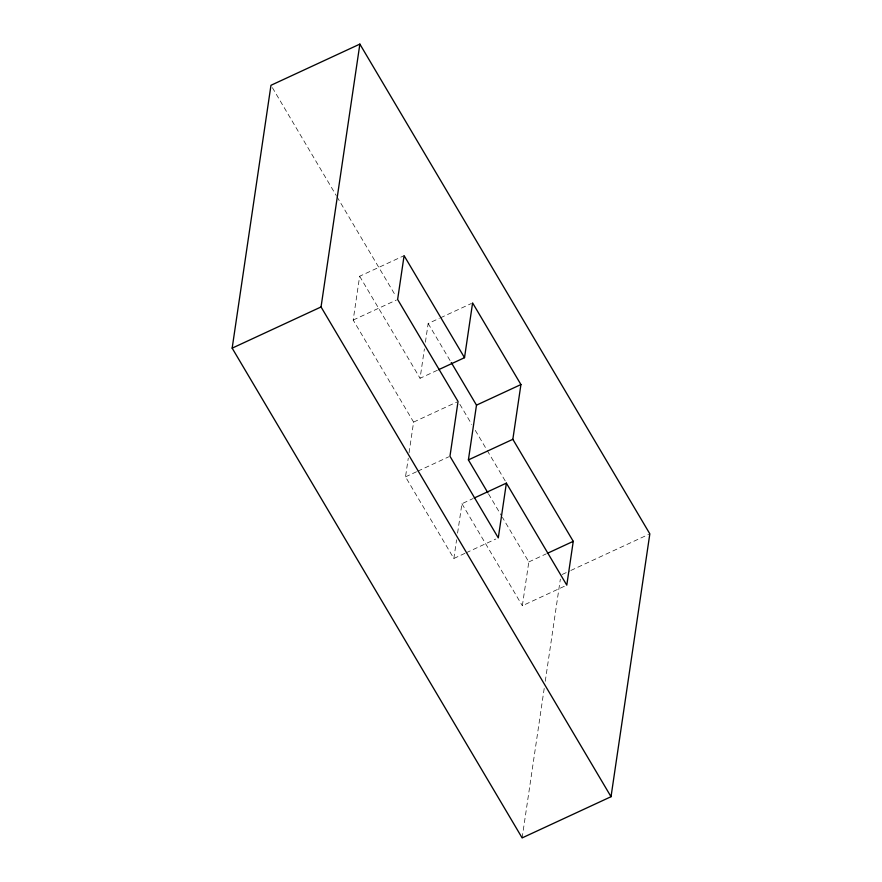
<?xml version="1.0" encoding="UTF-8"?>
<svg xmlns="http://www.w3.org/2000/svg" width="882" height="882" viewBox="0 0 882 882"><rect width="100%" height="100%" fill="white"/><g stroke="black" fill="none" stroke-linecap="round" stroke-linejoin="round"><path stroke-width="0.66" stroke-dasharray="4.41 3.31" d="M409.061 452.808L413.603 422.092L353.186 320.056L359.658 276.253L404.099 255.659M464.957 553.334L453.844 558.482L405.511 476.853L408.278 458.155M437.351 370.275L420.075 378.279L424.407 348.897M425.4 342.216L428.156 323.518L439.269 318.369M453.844 558.482L456.6 539.784M457.593 533.103L461.925 503.721L473.039 498.573M564.315 586.298L522.342 605.747L528.814 561.944L502.42 517.37M522.133 837.9L544.26 688.081M545.263 681.279L560.346 579.132M353.186 320.056L396.393 300.034M440.504 317.796L471.363 303.496M413.603 422.092L456.81 402.071M405.511 476.853L416.624 471.705M417.859 471.131L448.729 456.832M466.192 552.76L495.816 539.023M528.814 561.944L546.09 553.929M562.187 574.469L569.596 571.04M570.83 570.467L648.601 534.426M428.156 323.518L450.57 361.377M272.384 87.66L336.274 195.572M336.979 196.763L395.952 296.374M459.842 404.287L471.782 424.44M475.288 430.372L486.522 449.346M487.228 450.526L505.485 481.363M359.658 276.253L420.075 378.279M488.54 493.92L501.726 516.202M461.925 503.721L522.342 605.747"/><path stroke-width="1.32" d="M232.164 348.147L270.972 85.289L359.867 44.1L649.836 533.853L611.028 796.711L522.133 837.9L232.164 348.147L321.048 306.958L359.867 44.1M438.586 369.701L464.516 357.684L472.598 302.923L520.931 384.552L512.839 439.313L573.256 541.339L566.784 585.152L506.378 483.127L474.273 497.999M487.845 492.74L468.397 459.908L476.489 405.147L451.275 362.557M506.378 483.127L498.286 537.888L449.963 456.259L458.045 401.497L397.628 299.461L404.099 255.659L464.516 357.684M476.489 405.147L520.931 384.552M468.397 459.908L512.839 439.313M547.325 553.356L573.256 541.339M321.048 306.958L611.028 796.711"/></g></svg>
